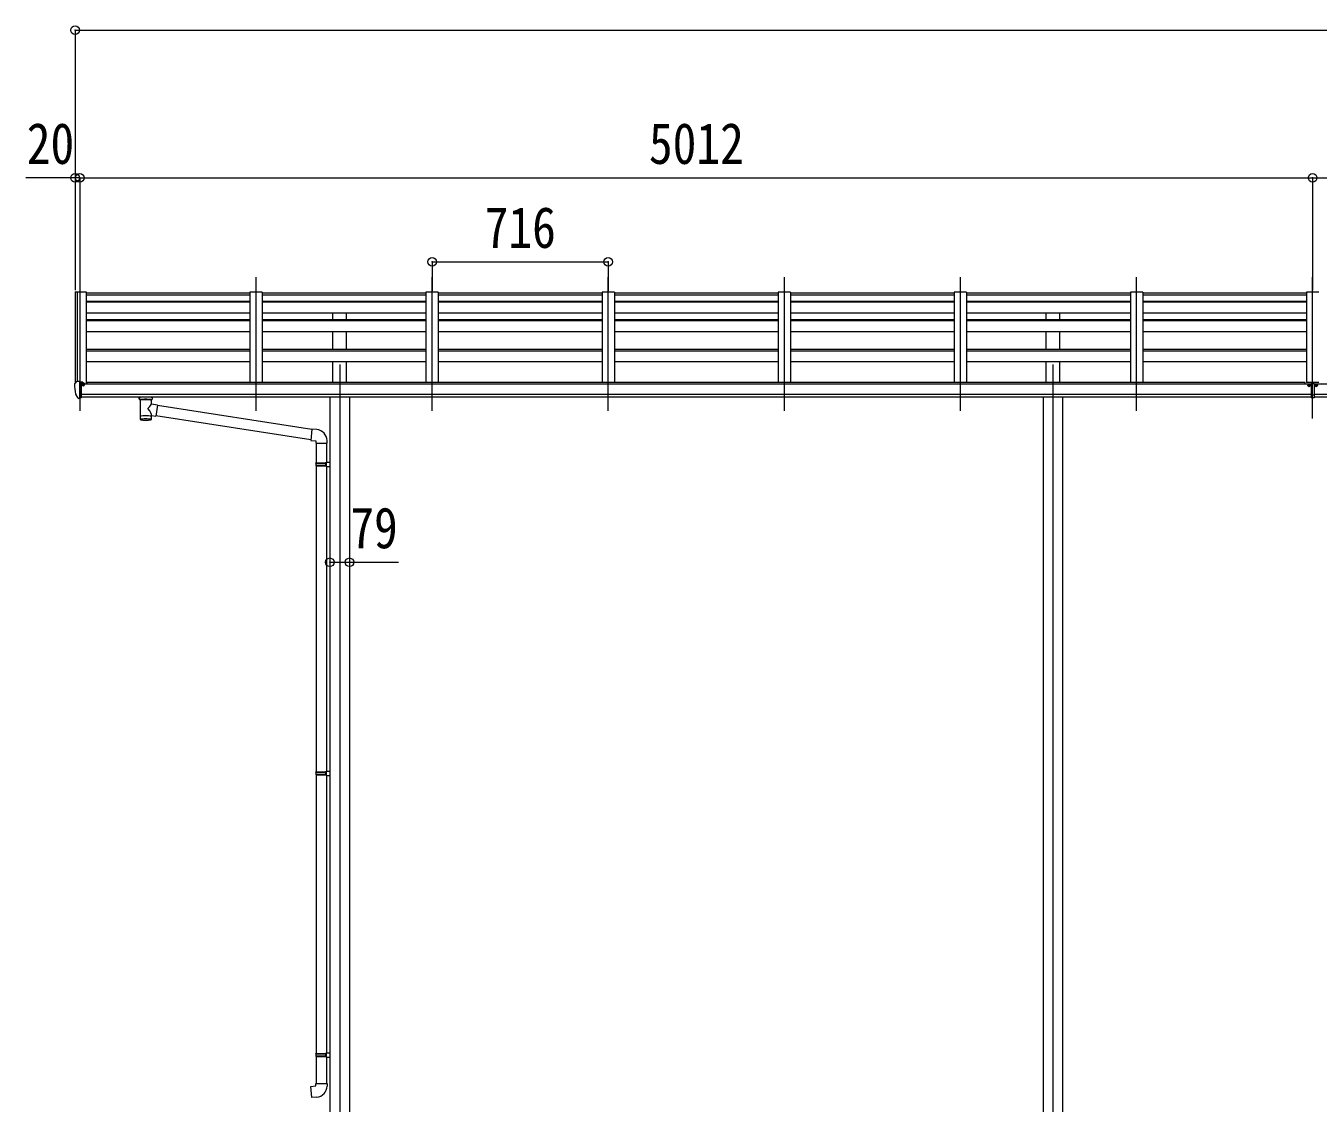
# Model space of a CAD drawing. Units: millimetres at full size. Extents: x -9783 to 9892, y -6828 to 6752.
# Drawn here: x -33 to 5221, y -3806 to 574 of the extents above; entities that cross this region are included whole.
import ezdxf
from ezdxf.enums import TextEntityAlignment as Align

# ---------------------------------------------------------------- set-up
doc = ezdxf.new("R2010")
doc.units = ezdxf.units.MM
doc.header["$LTSCALE"] = 35
doc.header["$PDMODE"] = 32
doc.header["$PDSIZE"] = 35
for name, color, linetype, lineweight in [('0-1_本体', 4, 'Continuous', 9), ('0-2_部品', 7, 'Continuous', 9), ('0-8_PARTS2', 2, 'Continuous', 9), ('0-A_寸法', 6, 'Continuous', 9)]:
    doc.layers.add(name, color=color, linetype=linetype, lineweight=lineweight)
doc.styles.add('ＭＳ ゴシック', font='')
doc.styles.get('ＭＳ ゴシック').set_extended_font_data('MS Gothic')

msp = doc.modelspace()

# ---------------------------------------------------------------- linework, layer by layer
at = {"layer": '0-1_本体'}
for p, q in [((166.77, -509.07), (166.76, -879.22)), ((167.71, -508.18), (175.55, -507.77)), ((175.77, -507.85), (175.77, -872.68)), ((175.84, -507.97), (176.46, -509.59)), ((211.76, -507.76), (211.76, -882.48)), ((877.76, -513.49), (211.76, -513.49)), ((877.76, -520.56), (211.76, -520.56)), ((877.76, -508.36), (877.76, -875.95)), ((927.76, -508.36), (877.76, -508.36)), ((927.76, -508.36), (927.76, -875.95)), ((1593.76, -513.49), (927.76, -513.49)), ((1593.76, -520.56), (927.76, -520.56)), ((1593.76, -508.36), (1593.76, -875.95)), ((1643.76, -508.36), (1593.76, -508.36)), ((1643.76, -508.36), (1643.76, -875.95)), ((2309.76, -513.49), (1643.76, -513.49)), ((2309.76, -520.56), (1643.76, -520.56)), ((2309.76, -508.36), (2309.76, -875.95)), ((2359.76, -508.36), (2309.76, -508.36)), ((2359.76, -508.36), (2359.76, -875.95)), ((3025.76, -513.49), (2359.76, -513.49)), ((3025.76, -520.56), (2359.76, -520.56)), ((3025.76, -508.36), (3025.76, -875.95)), ((3075.76, -508.36), (3025.76, -508.36)), ((3075.76, -508.36), (3075.76, -875.95)), ((3741.76, -513.49), (3075.76, -513.49)), ((3741.76, -520.56), (3075.76, -520.56)), ((3741.76, -508.36), (3741.76, -875.95)), ((3791.76, -508.36), (3741.76, -508.36)), ((3791.76, -508.36), (3791.76, -875.95)), ((4457.76, -513.49), (3791.76, -513.49)), ((4457.76, -520.56), (3791.76, -520.56)), ((4457.76, -508.36), (4457.76, -875.95)), ((4507.76, -508.36), (4457.76, -508.36)), ((4507.76, -508.36), (4507.76, -875.95)), ((5173.76, -513.49), (4507.76, -513.49)), ((5173.76, -520.56), (4507.76, -520.56)), ((5173.76, -508.36), (5173.76, -875.95)), ((5223.76, -508.36), (5173.76, -508.36)), ((877.76, -546.87), (211.76, -546.87)), ((877.76, -549.43), (211.76, -549.43)), ((1593.76, -546.87), (927.76, -546.87)), ((1593.76, -549.43), (927.76, -549.43)), ((2309.76, -546.87), (1643.76, -546.87)), ((2309.76, -549.43), (1643.76, -549.43)), ((3025.76, -546.87), (2359.76, -546.87)), ((3025.76, -549.43), (2359.76, -549.43)), ((3741.76, -546.87), (3075.76, -546.87)), ((3741.76, -549.43), (3075.76, -549.43)), ((4457.76, -546.87), (3791.76, -546.87)), ((4457.76, -549.43), (3791.76, -549.43)), ((5173.76, -546.87), (4507.76, -546.87)), ((5173.76, -549.43), (4507.76, -549.43)), ((877.76, -594.17), (211.76, -594.17)), ((877.76, -621.15), (211.76, -621.15)), ((877.76, -626.1), (211.76, -626.1)), ((1593.76, -594.17), (927.76, -594.17)), ((1593.76, -621.15), (927.76, -621.15)), ((1593.76, -626.1), (927.76, -626.1)), ((1215.26, -621.15), (1215.26, -594.17)), ((1270.26, -621.15), (1270.26, -594.17)), ((2309.76, -594.17), (1643.76, -594.17)), ((2309.76, -621.15), (1643.76, -621.15)), ((2309.76, -626.1), (1643.76, -626.1)), ((3025.76, -594.17), (2359.76, -594.17)), ((3025.76, -621.15), (2359.76, -621.15)), ((3025.76, -626.1), (2359.76, -626.1)), ((3741.76, -594.17), (3075.76, -594.17)), ((3741.76, -621.15), (3075.76, -621.15)), ((3741.76, -626.1), (3075.76, -626.1)), ((4457.76, -594.17), (3791.76, -594.17)), ((4457.76, -621.15), (3791.76, -621.15)), ((4457.76, -626.1), (3791.76, -626.1)), ((4115.26, -621.15), (4115.26, -594.17)), ((4170.26, -621.15), (4170.26, -594.17)), ((5173.76, -594.17), (4507.76, -594.17)), ((5173.76, -621.15), (4507.76, -621.15)), ((5173.76, -626.1), (4507.76, -626.1)), ((877.76, -670.29), (211.76, -670.29)), ((1593.76, -670.29), (927.76, -670.29)), ((1215.26, -742.06), (1215.26, -670.29)), ((1270.26, -742.06), (1270.26, -670.29)), ((2309.76, -670.29), (1643.76, -670.29)), ((3025.76, -670.29), (2359.76, -670.29)), ((3741.76, -670.29), (3075.76, -670.29)), ((4457.76, -670.29), (3791.76, -670.29)), ((4115.26, -742.06), (4115.26, -670.29)), ((4170.26, -742.06), (4170.26, -670.29)), ((5173.76, -670.29), (4507.76, -670.29)), ((877.76, -742.06), (211.76, -742.06)), ((877.76, -748.86), (211.76, -748.86)), ((1593.76, -742.06), (927.76, -742.06)), ((1593.76, -748.86), (927.76, -748.86)), ((2309.76, -742.06), (1643.76, -742.06)), ((2309.76, -748.86), (1643.76, -748.86)), ((3025.76, -742.06), (2359.76, -742.06)), ((3025.76, -748.86), (2359.76, -748.86)), ((3741.76, -742.06), (3075.76, -742.06)), ((3741.76, -748.86), (3075.76, -748.86)), ((4457.76, -742.06), (3791.76, -742.06)), ((4457.76, -748.86), (3791.76, -748.86)), ((5173.76, -742.06), (4507.76, -742.06)), ((5173.76, -748.86), (4507.76, -748.86)), ((877.76, -792.41), (211.76, -792.41)), ((1593.76, -792.41), (927.76, -792.41)), ((1215.26, -875.95), (1215.26, -792.41)), ((1270.26, -875.95), (1270.26, -792.41)), ((2309.76, -792.41), (1643.76, -792.41)), ((3025.76, -792.41), (2359.76, -792.41)), ((3741.76, -792.41), (3075.76, -792.41)), ((4457.76, -792.41), (3791.76, -792.41)), ((4115.26, -875.95), (4115.26, -792.41)), ((4170.26, -875.95), (4170.26, -792.41)), ((5173.76, -792.41), (4507.76, -792.41)), ((5192.26, -882.48), (193.26, -882.48)), ((216.76, -882.48), (216.76, -875.95)), ((5168.76, -875.95), (216.76, -875.95)), ((5168.76, -882.48), (5168.76, -875.95)), ((5223.76, -875.95), (5173.76, -875.95)), ((6624.26, -882.48), (5205.27, -882.48)), ((193.26, -923.88), (5192.26, -923.88)), ((5192.26, -935.73), (193.26, -935.66)), ((1203.26, -936.02), (1203.26, -4378.43)), ((1282.26, -936.02), (1282.26, -4378.43)), ((4103.26, -936.02), (4103.26, -4378.43)), ((4182.26, -936.02), (4182.26, -4378.43)), ((5205.27, -923.88), (6624.26, -923.88)), ((6624.26, -935.73), (5205.27, -935.71))]:
    msp.add_line(p, q, dxfattribs=at)
msp.add_lwpolyline([(176.46, -872.68), (176.46, -507.76), (211.76, -507.76)], dxfattribs=at)
msp.add_circle((200.74, -887.39), 3, dxfattribs=at)
for centre, radius, start, end in [((167.76, -509.18), 1, 93, 173.32986), ((175.56, -508.07), 0.301, 21.06327, 92.86679)]:
    msp.add_arc(centre, radius, start, end, dxfattribs=at)
at = {"layer": '0-2_部品'}
for p, q in [((164.76, -882.05), (164.76, -882.68)), ((171.67, -873.24), (167.61, -879.05)), ((186.76, -941.18), (186.76, -872.68)), ((188.26, -873.59), (186.76, -873.59)), ((193.26, -882.41), (186.76, -882.01)), ((188.26, -873.59), (188.26, -879.76)), ((197.94, -875.09), (188.26, -874.37)), ((188.26, -877.36), (202.26, -877.42)), ((197.74, -887.59), (198.26, -887.59)), ((198.26, -887.59), (198.56, -887.59)), ((198.76, -877.4), (198.76, -875.51)), ((203.26, -878.53), (203.26, -882.48)), ((5184.29, -887.81), (5184.29, -889.47)), ((5184.29, -888.71), (5185.29, -888.71)), ((5185.29, -889.47), (5185.29, -887.81)), ((5186.29, -888.57), (5187.29, -888.57)), ((5192.27, -880.14), (5192.26, -939)), ((5211.24, -888.57), (5210.24, -888.57)), ((5212.24, -887.81), (5212.24, -889.47)), ((5212.24, -888.71), (5213.24, -888.71)), ((5213.24, -889.47), (5213.24, -887.81)), ((179.14, -939.36), (169.4, -923.98)), ((185.26, -941.08), (181.56, -940.86)), ((185.26, -941.08), (186.76, -941.18)), ((186.76, -938.98), (187.26, -938.98)), ((187.26, -938.98), (187.76, -937.98)), ((193.26, -937.98), (187.76, -937.98)), ((427.26, -941.98), (427.26, -935.87)), ((481.26, -941.98), (481.26, -935.87)), ((5192.26, -925.84), (5205.27, -925.84)), ((431.36, -946.48), (431.35, -1026.78)), ((477.16, -964.06), (477.16, -946.47)), ((502.39, -967.96), (477.16, -964.05)), ((502.39, -967.96), (495.36, -1013.22)), ((1129.22, -1067.27), (502.07, -969.98)), ((477.18, -1026.78), (477.16, -1010.15)), ((477.16, -1010.4), (495.36, -1013.22)), ((1125.56, -1109.21), (495.64, -1011.48)), ((1150.19, -1067.66), (1129.35, -1065.84)), ((1145.26, -1123.4), (1191.26, -1123.4)), ((1147.26, -1123.4), (1147.26, -1202.66)), ((1189.26, -1123.4), (1189.26, -1200.1)), ((1191.26, -1123.4), (1191.26, -1112.49)), ((1145.26, -1204.66), (1146.26, -1202.66)), ((1145.26, -1204.66), (1189.26, -1204.66)), ((1145.26, -1204.66), (1145.26, -1212.66)), ((1146.26, -1202.66), (1189.26, -1202.66)), ((1184.79, -1204.66), (1184.36, -1202.66)), ((1187.26, -1200.16), (1203.26, -1199.69)), ((1187.26, -1202.16), (1187.26, -1200.16)), ((1187.26, -1202.16), (1189.26, -1202.16)), ((1203.26, -1199.69), (1203.26, -1217.63)), ((1145.26, -1212.66), (1189.26, -1212.66)), ((1145.26, -1212.66), (1146.26, -1214.66)), ((1146.26, -1214.66), (1189.26, -1214.66)), ((1147.26, -1214.66), (1147.26, -2458.85)), ((1187.26, -1217.16), (1187.26, -1215.16)), ((1187.26, -1217.16), (1203.26, -1217.63)), ((1189.26, -1217.22), (1189.26, -2456.29)), ((1145.26, -2460.85), (1146.26, -2458.85)), ((1145.26, -2460.85), (1189.26, -2460.85)), ((1145.26, -2460.85), (1145.26, -2468.85)), ((1145.26, -2468.85), (1189.26, -2468.85)), ((1145.26, -2468.85), (1146.26, -2470.85)), ((1146.26, -2458.85), (1189.26, -2458.85)), ((1184.79, -2460.85), (1184.36, -2458.85)), ((1187.26, -2456.35), (1203.26, -2455.88)), ((1187.26, -2458.35), (1187.26, -2456.35)), ((1187.26, -2458.35), (1189.26, -2458.35)), ((1203.26, -2455.88), (1203.26, -2473.82)), ((1146.26, -2470.85), (1189.26, -2470.85)), ((1147.26, -2470.85), (1147.26, -3604.01)), ((1187.26, -2473.35), (1187.26, -2471.35)), ((1187.26, -2473.35), (1203.26, -2473.82)), ((1189.26, -2473.41), (1189.26, -3601.45)), ((1145.26, -3606.01), (1146.26, -3604.01)), ((1145.26, -3606.01), (1189.26, -3606.01)), ((1145.26, -3606.01), (1145.26, -3614.01)), ((1145.26, -3614.01), (1189.26, -3614.01)), ((1145.26, -3614.01), (1146.26, -3616.01)), ((1146.26, -3604.01), (1189.26, -3604.01)), ((1146.26, -3616.01), (1189.26, -3616.01)), ((1147.26, -3616.01), (1147.26, -3726.01)), ((1184.79, -3606.01), (1184.36, -3604.01)), ((1187.26, -3601.51), (1203.26, -3601.04)), ((1187.26, -3603.51), (1187.26, -3601.51)), ((1187.26, -3603.51), (1189.26, -3603.51)), ((1187.26, -3618.51), (1187.26, -3616.51)), ((1187.26, -3618.51), (1203.26, -3618.98)), ((1189.26, -3618.57), (1189.26, -3726.01)), ((1203.26, -3601.04), (1203.26, -3618.98)), ((1145.26, -3726.01), (1191.26, -3726.01)), ((1145.26, -3736.01), (1145.26, -3726.01)), ((1191.26, -3726.01), (1191.26, -3736.93))]:
    msp.add_line(p, q, dxfattribs=at)
for points in [[(186.76, -872.68), (174.76, -872.68), (172.43, -872.82)], [(193.26, -937.98), (193.26, -879.76), (188.26, -879.76)], [(197.94, -875.09), (198.11, -875.11), (198.26, -875.14), (198.41, -875.18), (198.53, -875.24), (198.63, -875.3), (198.7, -875.36), (198.75, -875.43), (198.76, -875.51)], [(198.56, -886.4), (198.56, -887.59), (203.26, -887.59)], [(203.26, -885.98), (203.26, -887.59), (203.74, -887.59)], [(5183.29, -887.67), (5182.29, -887.67), (5182.29, -888.57), (5183.29, -888.57)], [(5185.29, -886.77), (5185.29, -885.87), (5184.29, -885.87), (5184.29, -886.77)], [(5184.29, -889.47), (5184.29, -890.37), (5185.29, -890.37), (5185.29, -889.47)], [(5187.29, -888.57), (5187.29, -887.67), (5186.29, -887.67)], [(5192.27, -880.14), (5205.27, -880.14), (5205.27, -939), (5192.26, -939)], [(5210.24, -888.57), (5210.24, -887.67), (5211.24, -887.67)], [(5212.24, -886.77), (5212.24, -885.87), (5213.24, -885.87), (5213.24, -886.77)], [(5213.24, -889.47), (5213.24, -890.37), (5212.24, -890.37), (5212.24, -889.47)], [(5214.24, -887.67), (5215.24, -887.67), (5215.24, -888.57), (5214.24, -888.57)], [(186.76, -927.29), (189.93, -926.88), (193.26, -926.45)], [(427.3, -942.04), (427.28, -941.69), (427.53, -940.73), (428.05, -939.84), (428.85, -939.01), (429.96, -938.21), (431.36, -937.48)], [(427.3, -941.93), (427.28, -942.28), (427.53, -943.24), (428.05, -944.12), (428.85, -944.96), (429.96, -945.76), (431.36, -946.48)], [(477.16, -937.5), (477.4, -937.59), (478.75, -938.32), (479.87, -939.17), (480.62, -940.04), (481.08, -940.94), (481.25, -941.82)], [(477.16, -946.47), (477.4, -946.38), (478.75, -945.64), (479.87, -944.8), (480.62, -943.93), (481.08, -943.03), (481.25, -942.15)], [(1129.35, -1065.84), (1125.34, -1111.66), (1145.26, -1113.4), (1145.26, -1123.4)], [(1184.79, -1204.66), (1184.79, -1212.66), (1184.36, -1214.66)], [(1187.26, -1215.16), (1189.26, -1215.16), (1189.26, -1202.16)], [(1184.79, -2460.85), (1184.79, -2468.85), (1184.36, -2470.85)], [(1187.26, -2471.35), (1189.26, -2471.35), (1189.26, -2458.35)], [(1184.79, -3606.01), (1184.79, -3614.01), (1184.36, -3616.01)], [(1187.26, -3616.51), (1189.26, -3616.51), (1189.26, -3603.51)], [(1150.19, -3781.75), (1129.35, -3783.58), (1125.34, -3737.75), (1145.26, -3736.01)]]:
    msp.add_lwpolyline(points, dxfattribs=at)
for centre, radius, start, end in [((167.76, -882.05), 3, 93, 180), ((357.26, -882.67), 192.49, 180.0008, 192.1233), ((172.49, -873.82), 1, 93.5, 145), ((200.76, -887.59), 2.5, 151.64236, 180), ((200.76, -887.59), 2.5, 0, 151.64236), ((171.99, -922.48), 3, 191.83348, 210), ((181.74, -937.86), 3, 210, 266.5), ((444.33, -987.2), 51.38, 92.46126, 104.61963), ((464.22, -987.2), 51.38, 75.38037, 87.53874), ((1146.26, -1112.49), 45, 0, 85), ((1146.26, -3736.93), 45, 275, 0)]:
    msp.add_arc(centre, radius, start, end, dxfattribs=at)
for centre, major_axis, ratio, start_param, end_param in [((202.26, -878.52), (-0.02, 1.1), 0.906239, 4.6917496, 6.2625459), ((5184.79, -888.12), (5.9, 0), 0.9, 6.2831853, 9.424778), ((5183.29, -886.77), (-1, 0), 0.9, 1.5707963, 3.1415927), ((5183.29, -889.47), (1, 0), 0.9, 6.2831853, 7.8539816), ((5183.29, -887.81), (1, 0), 0.9, 6.2831853, 6.9023328), ((5186.29, -886.77), (1, 0), 0.9, 3.1415927, 4.712389), ((5186.29, -887.81), (-1, 0), 0.9, 5.6640378, 6.2831853), ((5186.29, -889.47), (-1, 0), 0.9, 4.712389, 6.2831853), ((5212.74, -888.12), (-5.9, 0), 0.9, 3.1415927, 6.2831853), ((5211.24, -886.77), (-1, 0), 0.9, 1.5707963, 3.1415927), ((5211.24, -889.47), (1, 0), 0.9, 6.2831853, 7.8539816), ((5211.24, -887.81), (1, 0), 0.9, 6.2831853, 6.9023328), ((5214.24, -886.77), (1, 0), 0.9, 3.1415927, 4.712389), ((5214.24, -887.81), (-1, 0), 0.9, 5.6640378, 6.2831853), ((5214.24, -889.47), (-1, 0), 0.9, 4.712389, 6.2831853), ((454.29, -946.05), (-22.91, -0.42), 0.072511, 4.711586, 6.2823824), ((454.24, -946.05), (22.92, -0.42), 0.07247, 0.0008089, 1.5716053), ((465.26, -941.98), (16, 0), 0.361356, 0, 0.0194874), ((465.26, -941.98), (16, 0), 0.361356, 6.2636979, 6.2831853), ((454.26, -947.68), (-22.91, -0.42), 0.072511, 4.711586, 6.2823824), ((454.24, -947.68), (22.92, -0.42), 0.07247, 0.0008089, 1.5716053), ((454.26, -983.61), (-22.81, 26.62), 0.234429, 3.1563334, 4.5976381), ((456.82, -986.25), (20.32, 22.25), 0.045535, 4.9756507, 6.2441899), ((454.26, -1026.78), (22.92, 0), 0.101955, 6.2829723, 9.4248207), ((454.26, -1026.78), (22.92, 0), 0.101955, 3.1415499, 6.2833984), ((454.26, -1014.34), (22.91, 0), 0.122865, 6.2831853, 9.424778)]:
    msp.add_ellipse(centre, major_axis=major_axis, ratio=ratio, start_param=start_param, end_param=end_param, dxfattribs=at)
for centre, major_axis in [((5184.79, -887.82), (5.9, 0)), ((5212.74, -887.82), (-5.9, 0))]:
    msp.add_ellipse(centre, major_axis=major_axis, ratio=0.9, dxfattribs=at)
at = {"layer": '0-8_PARTS2'}
for p, q in [((186.76, -472.72), (186.76, -992)), ((902.76, -992), (902.76, -448.16)), ((1618.76, -992), (1618.76, -448.16)), ((2334.76, -992), (2334.76, -448.16)), ((3050.76, -992), (3050.76, -448.16)), ((3766.76, -992), (3766.76, -448.16)), ((4482.76, -992), (4482.76, -448.16)), ((5198.76, -1022.22), (5198.76, -448.16)), ((1242.76, -803.2), (1242.76, -4478.43)), ((4142.76, -803.2), (4142.76, -4478.43))]:
    msp.add_line(p, q, dxfattribs=at)
at = {"layer": '0-A_寸法'}
for p, q in [((166.77, 556.34), (166.77, -44.52)), ((166.77, 556.34), (6650.76, 556.34)), ((166.77, -44.52), (-33.23, -44.52)), ((166.77, -44.52), (166.77, -500.09)), ((186.77, -44.52), (166.77, -44.52)), ((186.77, -44.52), (186.77, -500.09)), ((186.77, -44.52), (186.77, -500.09)), ((186.77, -44.52), (5198.76, -44.52)), ((5198.76, -44.52), (5198.76, -500.09)), ((5198.76, -44.52), (6630.76, -44.52)), ((1618.76, -385.96), (1618.76, -503.56)), ((1618.76, -385.96), (2334.76, -385.96)), ((2334.76, -385.96), (2334.76, -503.56)), ((1203.26, -1607.15), (1282.26, -1607.15)), ((1282.26, -1607.15), (1482.26, -1607.15))]:
    msp.add_line(p, q, dxfattribs=at)
for p in [(166.77, 556.34), (166.77, -44.52), (186.77, -44.52), (5198.76, -44.52), (1618.76, -385.96), (2334.76, -385.96), (1203.26, -1607.15), (1282.26, -1607.15)]:
    msp.add_point(p, dxfattribs=at)

# ---------------------------------------------------------------- texts
at = {"layer": '0-A_寸法', "color": 7, "style": 'ＭＳ ゴシック', "width": 0.85}
for s, p in [('20', (-29.48, -37.52)), ('5012', (2500.27, -37.52)), ('716', (1832.39, -378.96)), ('79', (1286.01, -1600.15))]:
    msp.add_text(s, height=166.8, dxfattribs=at).set_placement(p, align=Align.BOTTOM_LEFT)

doc.saveas('drawing.dxf')
